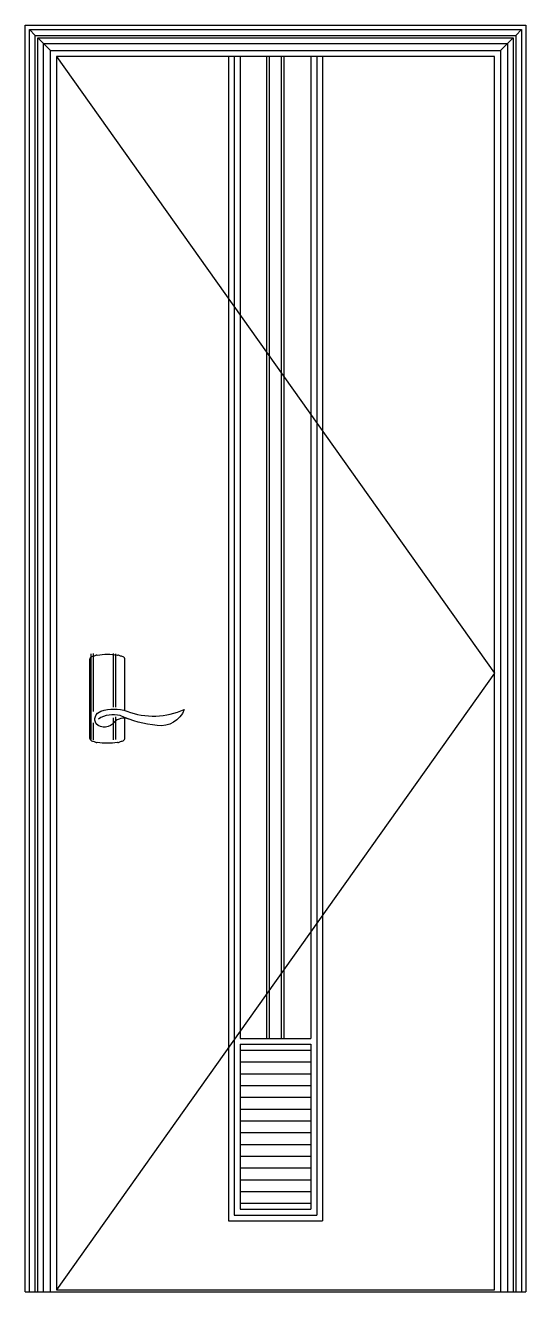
# Model space of a CAD drawing. Header units: metres. Extents: x 0 to 850, y 0 to 2150.
import ezdxf

# ---------------------------------------------------------------- set-up
doc = ezdxf.new("R2010")
doc.units = ezdxf.units.M
for name, color, linetype in [('2', 2, 'Continuous'), ('3', 3, 'Continuous'), ('7', 7, 'Continuous')]:
    doc.layers.add(name, color=color, linetype=linetype)

msp = doc.modelspace()

# ---------------------------------------------------------------- linework, layer by layer
at = {"layer": '2'}
msp.add_line((0, 0), (850, 0), dxfattribs=at)
at = {"layer": '3'}
for p, q in [((53, 2097), (797, 1050)), ((345, 2097), (345, 120)), ((355, 2097), (355, 130)), ((365, 2097), (365, 430)), ((410, 430), (410, 2097)), ((415, 430), (415, 2097)), ((435, 430), (435, 2097)), ((440, 430), (440, 2097)), ((485, 2097), (485, 430)), ((495, 2097), (495, 130)), ((505, 2097), (505, 120)), ((111.21, 1083.04), (111.21, 937.28)), ((115.21, 1083.62), (115.21, 985.29)), ((149.21, 1083.62), (149.21, 992.55)), ((153.21, 1083.04), (153.21, 992.11)), ((797, 1050), (365, 442.06)), ((149.21, 974.31), (149.21, 936.7)), ((153.21, 976.01), (153.21, 937.28)), ((115.21, 965.87), (115.21, 936.7)), ((365, 442.06), (53, 3)), ((365, 430), (485, 430)), ((365, 420), (365, 140)), ((365, 420), (485, 420)), ((365, 410), (485, 410)), ((485, 420), (485, 140)), ((365, 390), (485, 390)), ((365, 370), (485, 370)), ((365, 350), (485, 350)), ((365, 330), (485, 330)), ((365, 310), (485, 310)), ((365, 290), (485, 290)), ((365, 270), (485, 270)), ((365, 250), (485, 250)), ((365, 230), (485, 230)), ((365, 210), (485, 210)), ((365, 190), (485, 190)), ((365, 170), (485, 170)), ((355, 130), (495, 130)), ((365, 150), (485, 150)), ((365, 140), (485, 140)), ((345, 120), (505, 120))]:
    msp.add_line(p, q, dxfattribs=at)
for points in [[(7, 0), (7, 2143), (843, 2143), (843, 0)], [(17, 0), (17, 2133), (833, 2133), (833, 0)], [(21, 0), (21, 2129), (829, 2129), (829, 0)], [(31, 0), (31, 2119), (819, 2119), (819, 0)]]:
    msp.add_lwpolyline(points, dxfattribs=at)
at = {"layer": '7'}
for p, q in [((7, 2143), (17, 2133)), ((21, 2129), (31, 2119)), ((829, 2129), (819, 2119)), ((843, 2143), (833, 2133)), ((31, 2119), (43, 2107)), ((819, 2119), (807, 2107))]:
    msp.add_line(p, q, dxfattribs=at)
for points in [[(0, 0), (0, 2150), (850, 2150), (850, 0)], [(43, 0), (43, 2107), (807, 2107), (807, 0)]]:
    msp.add_lwpolyline(points, dxfattribs=at)
msp.add_lwpolyline([(797, 3), (797, 2097), (53, 2097), (53, 3)], close=True, dxfattribs=at)
for points in [[(169.31, 986.67), (169.31, 1073.14, 0.32), (165.97, 1077.85, 0.02), (160.31, 1079.5, 0.5), (156.31, 1080.08, 0.09), (122.31, 1080.08, 0.5), (118.31, 1079.5, 0.02), (112.64, 1077.85, 0.32), (109.31, 1073.14), (109.31, 940.09, 0.32), (112.64, 935.38, 0.02), (118.31, 933.74, 0.5), (122.31, 933.16, 0.09), (156.31, 933.16, 0.5), (160.31, 933.74, 0.02), (165.97, 935.38, 0.32), (169.31, 940.09), (169.31, 973.49)], [(175.49, 972.11, 0.3), (150.82, 966.64, -0.45), (120.51, 963.83, -0.51), (128.56, 985.36, -0.17), (172.7, 985.61, 0.2), (270.1, 988.43, -0.35), (223.93, 961.21, -0.08), (161.24, 977.98, 0.21), (124.3, 972.25)]]:
    msp.add_lwpolyline(points, format="xyb", dxfattribs=at)

doc.saveas('drawing.dxf')
